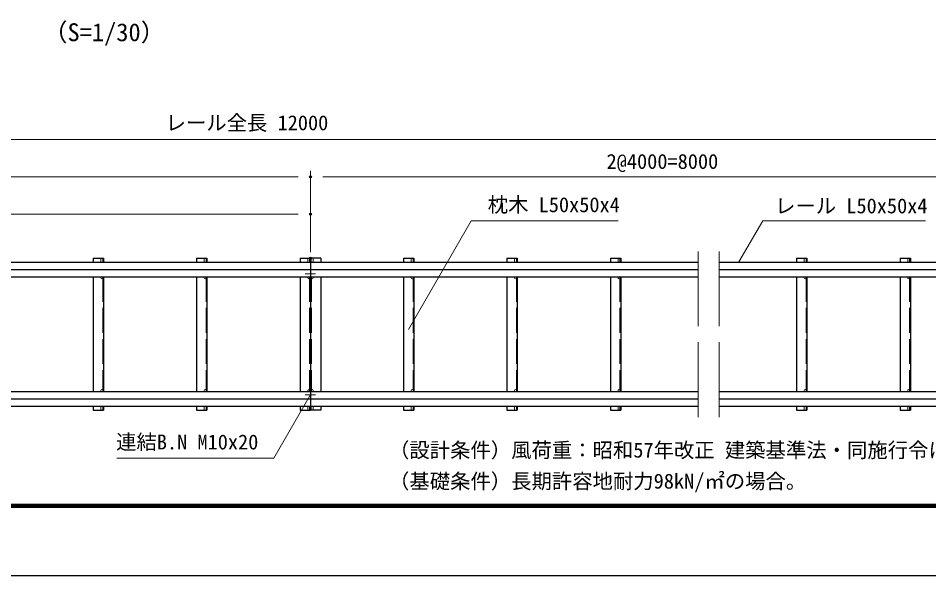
# Model space of a CAD drawing. Units: millimetres, scale not verified. Extents: x -6300 to 6300, y -4455 to 4455.
# Drawn here: x -2708 to 1693, y -4455 to -1761 of the extents above; entities that cross this region are included whole.
import ezdxf
from ezdxf.enums import TextEntityAlignment as Align

# ---------------------------------------------------------------- set-up
doc = ezdxf.new("R2010")
doc.units = ezdxf.units.MM
doc.header["$LTSCALE"] = 20
doc.header["$PDMODE"] = 32
doc.header["$PDSIZE"] = 10
doc.linetypes.add('DASHED', pattern=[7.5, 6, -1.5])
doc.linetypes.add('USER1', pattern=[50.8, 31.75, -6.35, 6.35, -6.35])
for name, color, linetype, lineweight in [('0-0_D-TTL-TXT', 7, 'Continuous', 25), ('0-1_D-STR1', 1, 'Continuous', 25), ('0-3_D-BMK', 2, 'USER1', 13), ('0-4_D-STR3', 3, 'Continuous', 13), ('0-8_D-STR-DIM', 7, 'Continuous', 13), ('0-B_D-STR-TXT', 7, 'Continuous', 13), ('0-C_D-TTL', 7, 'Continuous', 25)]:
    doc.layers.add(name, color=color, linetype=linetype, lineweight=lineweight)
doc.layers.add('0-A_Defpoints', color=8, linetype='Continuous')
doc.styles.add('ＭＳ ゴシック', font='')
doc.styles.get('ＭＳ ゴシック').set_extended_font_data('MS Gothic')

msp = doc.modelspace()

# ---------------------------------------------------------------- linework, layer by layer
at = {"layer": '0-1_D-STR1'}
for p, q in [((-5295.71, -2940.16), (-1295.71, -2940.16)), ((-2345.71, -2920.52), (-2345.71, -2940.16)), ((-1845.71, -2920.52), (-1845.71, -2940.16)), ((-1345.71, -2920.52), (-1345.71, -2940.16)), ((-1295.71, -2940.16), (579.29, -2940.16)), ((-1245.71, -2920.52), (-1245.71, -2940.16)), ((-845.71, -2920.52), (-845.71, -2940.16)), ((-345.71, -2920.52), (-345.71, -2940.16)), ((154.29, -2920.52), (154.29, -2940.16)), ((679.29, -2940.16), (2104.29, -2940.16)), ((1054.29, -2920.52), (1054.29, -2940.16)), ((1554.29, -2920.52), (1554.29, -2940.16)), ((-5295.71, -2975.52), (-1295.71, -2975.52)), ((-1295.71, -2975.52), (579.29, -2975.52)), ((679.29, -2975.52), (2104.29, -2975.52)), ((-5295.71, -3010.87), (-1295.71, -3010.87)), ((-2345.71, -3010.87), (-2345.71, -3565.16)), ((-2295.71, -3010.87), (-2295.71, -3565.16)), ((-1845.71, -3010.87), (-1845.71, -3565.16)), ((-1795.71, -3010.87), (-1795.71, -3565.16)), ((-1345.71, -3010.87), (-1345.71, -3565.16)), ((-1295.71, -3010.87), (579.29, -3010.87)), ((-1245.71, -3010.87), (-1245.71, -3565.16)), ((-845.71, -3010.87), (-845.71, -3565.16)), ((-795.71, -3010.87), (-795.71, -3565.16)), ((-345.71, -3010.87), (-345.71, -3565.16)), ((-295.71, -3010.87), (-295.71, -3565.16)), ((154.29, -3010.87), (154.29, -3565.16)), ((204.29, -3010.87), (204.29, -3565.16)), ((679.29, -3010.87), (2104.29, -3010.87)), ((1054.29, -3010.87), (1054.29, -3565.16)), ((1104.29, -3010.87), (1104.29, -3565.16)), ((1554.29, -3010.87), (1554.29, -3565.16)), ((1604.29, -3010.87), (1604.29, -3565.16)), ((-5295.71, -3565.16), (-1295.71, -3565.16)), ((-1295.71, -3565.16), (579.29, -3565.16)), ((679.29, -3565.16), (2104.29, -3565.16)), ((-5295.71, -3600.52), (-1295.71, -3600.52)), ((-1295.71, -3600.52), (579.29, -3600.52)), ((679.29, -3600.52), (2104.29, -3600.52)), ((-5295.71, -3635.87), (-1295.71, -3635.87)), ((-2345.71, -3635.87), (-2345.71, -3655.52)), ((-2295.71, -3635.87), (-2295.71, -3655.52)), ((-1845.71, -3635.87), (-1845.71, -3655.52)), ((-1795.71, -3635.87), (-1795.71, -3655.52)), ((-1345.71, -3635.87), (-1345.71, -3655.52)), ((-1295.71, -3635.87), (579.29, -3635.87)), ((-1245.71, -3635.87), (-1245.71, -3655.52)), ((-845.71, -3635.87), (-845.71, -3655.52)), ((-795.71, -3635.87), (-795.71, -3655.52)), ((-345.71, -3635.87), (-345.71, -3655.52)), ((-295.71, -3635.87), (-295.71, -3655.52)), ((154.29, -3635.87), (154.29, -3655.52)), ((204.29, -3635.87), (204.29, -3655.52)), ((679.29, -3635.87), (2104.29, -3635.87)), ((1054.29, -3635.87), (1054.29, -3655.52)), ((1104.29, -3635.87), (1104.29, -3655.52)), ((1554.29, -3635.87), (1554.29, -3655.52)), ((1604.29, -3635.87), (1604.29, -3655.52)), ((-2345.71, -3655.52), (-2295.71, -3655.52)), ((-2345.71, -3655.52), (-2295.71, -3655.52)), ((-1845.71, -3655.52), (-1795.71, -3655.52)), ((-1845.71, -3655.52), (-1795.71, -3655.52)), ((-1345.71, -3655.52), (-1295.71, -3655.52)), ((-1345.71, -3655.52), (-1295.71, -3655.52)), ((-1245.71, -3655.52), (-1295.71, -3655.52)), ((-1245.71, -3655.52), (-1295.71, -3655.52)), ((-845.71, -3655.52), (-795.71, -3655.52)), ((-845.71, -3655.52), (-795.71, -3655.52)), ((-345.71, -3655.52), (-295.71, -3655.52)), ((-345.71, -3655.52), (-295.71, -3655.52)), ((154.29, -3655.52), (204.29, -3655.52)), ((154.29, -3655.52), (204.29, -3655.52)), ((1054.29, -3655.52), (1104.29, -3655.52)), ((1054.29, -3655.52), (1104.29, -3655.52)), ((1554.29, -3655.52), (1604.29, -3655.52)), ((1554.29, -3655.52), (1604.29, -3655.52))]:
    msp.add_line(p, q, dxfattribs=at)
at = {"layer": '0-1_D-STR1', "linetype": 'DASHED'}
for p, q in [((-2299.71, -3010.87), (-2299.71, -3565.16)), ((-1799.71, -3010.87), (-1799.71, -3565.16)), ((-1299.71, -3010.87), (-1299.71, -3565.16)), ((-1291.71, -3010.87), (-1291.71, -3565.16)), ((-799.71, -3010.87), (-799.71, -3565.16)), ((-299.71, -3010.87), (-299.71, -3565.16)), ((200.29, -3010.87), (200.29, -3565.16)), ((1100.29, -3010.87), (1100.29, -3565.16)), ((1600.29, -3010.87), (1600.29, -3565.16))]:
    msp.add_line(p, q, dxfattribs=at)
at = {"layer": '0-1_D-STR1'}
for points in [[(-2345.71, -2920.52), (-2295.71, -2920.52), (-2295.71, -2940.16)], [(-1845.71, -2920.52), (-1795.71, -2920.52), (-1795.71, -2940.16)], [(-1345.71, -2920.52), (-1295.71, -2920.52), (-1295.71, -3655.52)], [(-1245.71, -2920.52), (-1295.71, -2920.52), (-1295.71, -3655.52)], [(-845.71, -2920.52), (-795.71, -2920.52), (-795.71, -2940.16)], [(-345.71, -2920.52), (-295.71, -2920.52), (-295.71, -2940.16)], [(154.29, -2920.52), (204.29, -2920.52), (204.29, -2940.16)], [(1054.29, -2920.52), (1104.29, -2920.52), (1104.29, -2940.16)], [(1554.29, -2920.52), (1604.29, -2920.52), (1604.29, -2940.16)]]:
    msp.add_lwpolyline(points, dxfattribs=at)
at = {"layer": '0-3_D-BMK'}
for p, q in [((-1270.71, -2995.52), (-1320.71, -2995.52)), ((-1270.71, -3580.52), (-1320.71, -3580.52))]:
    msp.add_line(p, q, dxfattribs=at)
at = {"layer": '0-4_D-STR3'}
for p, q in [((-2299.71, -2920.52), (-2299.71, -2940.16)), ((-2299.71, -2940.16), (-2299.71, -2920.52)), ((-1799.71, -2920.52), (-1799.71, -2940.16)), ((-1799.71, -2940.16), (-1799.71, -2920.52)), ((-1299.71, -2920.52), (-1299.71, -2940.16)), ((-1299.71, -2940.16), (-1299.71, -2920.52)), ((-1291.71, -2920.52), (-1291.71, -2940.16)), ((-1291.71, -2940.16), (-1291.71, -2920.52)), ((-799.71, -2920.52), (-799.71, -2940.16)), ((-799.71, -2940.16), (-799.71, -2920.52)), ((-299.71, -2920.52), (-299.71, -2940.16)), ((-299.71, -2940.16), (-299.71, -2920.52)), ((200.29, -2920.52), (200.29, -2940.16)), ((200.29, -2940.16), (200.29, -2920.52)), ((1100.29, -2920.52), (1100.29, -2940.16)), ((1100.29, -2940.16), (1100.29, -2920.52)), ((1600.29, -2920.52), (1600.29, -2940.16)), ((1600.29, -2940.16), (1600.29, -2920.52)), ((-2308.71, -3016.02), (-2308.71, -3010.87)), ((-2299.71, -3016.02), (-2299.71, -3010.87)), ((-1808.71, -3016.02), (-1808.71, -3010.87)), ((-1799.71, -3016.02), (-1799.71, -3010.87)), ((-1308.71, -3016.02), (-1308.71, -3010.87)), ((-1299.71, -3016.02), (-1299.71, -3010.87)), ((-1291.71, -3016.02), (-1291.71, -3010.87)), ((-1282.71, -3016.02), (-1282.71, -3010.87)), ((-808.71, -3016.02), (-808.71, -3010.87)), ((-799.71, -3016.02), (-799.71, -3010.87)), ((-308.71, -3016.02), (-308.71, -3010.87)), ((-299.71, -3016.02), (-299.71, -3010.87)), ((191.29, -3016.02), (191.29, -3010.87)), ((200.29, -3016.02), (200.29, -3010.87)), ((1091.29, -3016.02), (1091.29, -3010.87)), ((1100.29, -3016.02), (1100.29, -3010.87)), ((1591.29, -3016.02), (1591.29, -3010.87)), ((1600.29, -3016.02), (1600.29, -3010.87)), ((-2308.71, -3560.02), (-2308.71, -3565.16)), ((-2299.71, -3560.02), (-2299.71, -3565.16)), ((-1808.71, -3560.02), (-1808.71, -3565.16)), ((-1799.71, -3560.02), (-1799.71, -3565.16)), ((-1308.71, -3560.02), (-1308.71, -3565.16)), ((-1299.71, -3560.02), (-1299.71, -3565.16)), ((-1291.71, -3560.02), (-1291.71, -3565.16)), ((-1282.71, -3560.02), (-1282.71, -3565.16)), ((-808.71, -3560.02), (-808.71, -3565.16)), ((-799.71, -3560.02), (-799.71, -3565.16)), ((-308.71, -3560.02), (-308.71, -3565.16)), ((-299.71, -3560.02), (-299.71, -3565.16)), ((191.29, -3560.02), (191.29, -3565.16)), ((200.29, -3560.02), (200.29, -3565.16)), ((1091.29, -3560.02), (1091.29, -3565.16)), ((1100.29, -3560.02), (1100.29, -3565.16)), ((1591.29, -3560.02), (1591.29, -3565.16)), ((1600.29, -3560.02), (1600.29, -3565.16)), ((-2299.71, -3635.87), (-2299.71, -3655.52)), ((-2299.71, -3635.87), (-2299.71, -3655.52)), ((-1799.71, -3635.87), (-1799.71, -3655.52)), ((-1799.71, -3635.87), (-1799.71, -3655.52)), ((-1299.71, -3635.87), (-1299.71, -3655.52)), ((-1299.71, -3635.87), (-1299.71, -3655.52)), ((-1291.71, -3635.87), (-1291.71, -3655.52)), ((-1291.71, -3635.87), (-1291.71, -3655.52)), ((-799.71, -3635.87), (-799.71, -3655.52)), ((-799.71, -3635.87), (-799.71, -3655.52)), ((-299.71, -3635.87), (-299.71, -3655.52)), ((-299.71, -3635.87), (-299.71, -3655.52)), ((200.29, -3635.87), (200.29, -3655.52)), ((200.29, -3635.87), (200.29, -3655.52)), ((1100.29, -3635.87), (1100.29, -3655.52)), ((1100.29, -3635.87), (1100.29, -3655.52)), ((1600.29, -3635.87), (1600.29, -3655.52)), ((1600.29, -3635.87), (1600.29, -3655.52))]:
    msp.add_line(p, q, dxfattribs=at)
for points in [[(-2308.71, -2940.16), (-2308.71, -2920.52), (-2299.71, -2920.52)], [(-1808.71, -2940.16), (-1808.71, -2920.52), (-1799.71, -2920.52)], [(-1308.71, -2940.16), (-1308.71, -2920.52), (-1299.71, -2920.52)], [(-1282.71, -2940.16), (-1282.71, -2920.52), (-1291.71, -2920.52)], [(-808.71, -2940.16), (-808.71, -2920.52), (-799.71, -2920.52)], [(-308.71, -2940.16), (-308.71, -2920.52), (-299.71, -2920.52)], [(191.29, -2940.16), (191.29, -2920.52), (200.29, -2920.52)], [(1091.29, -2940.16), (1091.29, -2920.52), (1100.29, -2920.52)], [(1591.29, -2940.16), (1591.29, -2920.52), (1600.29, -2920.52)], [(-2308.71, -3635.87), (-2308.71, -3655.52), (-2299.71, -3655.52)], [(-1808.71, -3635.87), (-1808.71, -3655.52), (-1799.71, -3655.52)], [(-1308.71, -3635.87), (-1308.71, -3655.52), (-1299.71, -3655.52)], [(-1282.71, -3635.87), (-1282.71, -3655.52), (-1291.71, -3655.52)], [(-808.71, -3635.87), (-808.71, -3655.52), (-799.71, -3655.52)], [(-308.71, -3635.87), (-308.71, -3655.52), (-299.71, -3655.52)], [(191.29, -3635.87), (191.29, -3655.52), (200.29, -3655.52)], [(1091.29, -3635.87), (1091.29, -3655.52), (1100.29, -3655.52)], [(1591.29, -3635.87), (1591.29, -3655.52), (1600.29, -3655.52)]]:
    msp.add_lwpolyline(points, dxfattribs=at)
for centre in [(-2304.21, -3016.02), (-1804.21, -3016.02), (-1304.21, -3016.02), (-1287.21, -3016.02), (-804.21, -3016.02), (-304.21, -3016.02), (195.79, -3016.02), (1095.79, -3016.02), (1595.79, -3016.02), (-2304.21, -3560.02), (-1804.21, -3560.02), (-1304.21, -3560.02), (-1287.21, -3560.02), (-804.21, -3560.02), (-304.21, -3560.02), (195.79, -3560.02), (1095.79, -3560.02), (1595.79, -3560.02)]:
    msp.add_circle(centre, 4.5, dxfattribs=at)
at = {"layer": '0-8_D-STR-DIM'}
for p, q in [((-5235.71, -2347.53), (2044.29, -2347.53)), ((-1295.71, -2890.52), (-1295.71, -2497.53)), ((-1295.71, -2890.52), (-1295.71, -2497.53)), ((-5235.71, -2527.53), (-1355.71, -2527.53)), ((-1235.71, -2527.53), (2044.29, -2527.53)), ((-1295.71, -2890.52), (-1295.71, -2677.53)), ((-4735.71, -2707.53), (-1355.71, -2707.53)), ((579.29, -3249.54), (579.29, -2888.02)), ((679.29, -3249.54), (679.29, -2888.02)), ((579.29, -3688.02), (579.29, -3326.49)), ((679.29, -3688.02), (679.29, -3326.49))]:
    msp.add_line(p, q, dxfattribs=at)
at = {"layer": '0-A_Defpoints'}
for p in [(-1295.71, -2527.53), (-1295.71, -2707.53), (-1295.71, -2920.52)]:
    msp.add_point(p, dxfattribs=at)
at = {"layer": '0-B_D-STR-TXT'}
for points in [[(191.56, -2739.48), (-517.95, -2739.48), (-821.37, -3265.01)], [(1677.88, -2739.48), (890.33, -2739.48), (775.46, -2938.43)], [(-2230.79, -3886.81), (-1472.55, -3886.81), (-1296.71, -3582.25)]]:
    msp.add_lwpolyline(points, dxfattribs=at)
at = {"layer": '0-C_D-TTL', "color": 2}
msp.add_lwpolyline([(-6299.92, 4454.95), (6300.08, 4454.95), (6300.08, -4455.05), (-6299.92, -4455.05)], close=True, dxfattribs=at)
at = {"layer": '0-C_D-TTL'}
for points in [[(-5894.92, 4124.95), (5895.08, 4124.95), (5895.08, -4125.05), (-5894.92, -4125.05)], [(-5891.17, 4121.2), (5891.33, 4121.2), (5891.33, -4121.3), (-5891.17, -4121.3)], [(-5887.42, 4117.45), (5887.58, 4117.45), (5887.58, -4117.55), (-5887.42, -4117.55)], [(-5883.67, 4113.7), (5883.83, 4113.7), (5883.83, -4113.8), (-5883.67, -4113.8)], [(-5879.92, 4109.95), (5880.08, 4109.95), (5880.08, -4110.05), (-5879.92, -4110.05)]]:
    msp.add_lwpolyline(points, close=True, dxfattribs=at)

# ---------------------------------------------------------------- texts
at = {"layer": '0-0_D-TTL-TXT', "style": 'ＭＳ ゴシック'}
for s, height, p in [('（S=1/30）', 86.66, (-2588.09, -1897.82)), ('（設計条件）風荷重：昭和57年改正 建築基準法・同施行令に基づく風圧力に準拠。', 72.14, (-915.82, -3905.46)), ('（基礎条件）長期許容地耐力98kN/㎡の場合。', 72.14, (-915.82, -4055.46))]:
    msp.add_text(s, height=height, dxfattribs=at).set_placement(p, align=Align.BOTTOM_LEFT)
at = {"layer": '0-8_D-STR-DIM', "style": 'ＭＳ ゴシック'}
for s, p in [('レール全長 12000', (-1995.8, -2323.71)), ('2@4000=8000', (135.79, -2510.37))]:
    msp.add_text(s, height=72.14, dxfattribs=at).set_placement(p, align=Align.BOTTOM_LEFT)
at = {"layer": '0-B_D-STR-TXT', "style": 'ＭＳ ゴシック'}
for s, p in [('枕木 L50x50x4', (-438.52, -2719.65)), ('レール L50x50x4', (950.34, -2725.17)), ('連結B.N M10x20', (-2234.98, -3866.22))]:
    msp.add_text(s, height=72.14, dxfattribs=at).set_placement(p, align=Align.BOTTOM_LEFT)

doc.saveas('drawing.dxf')
